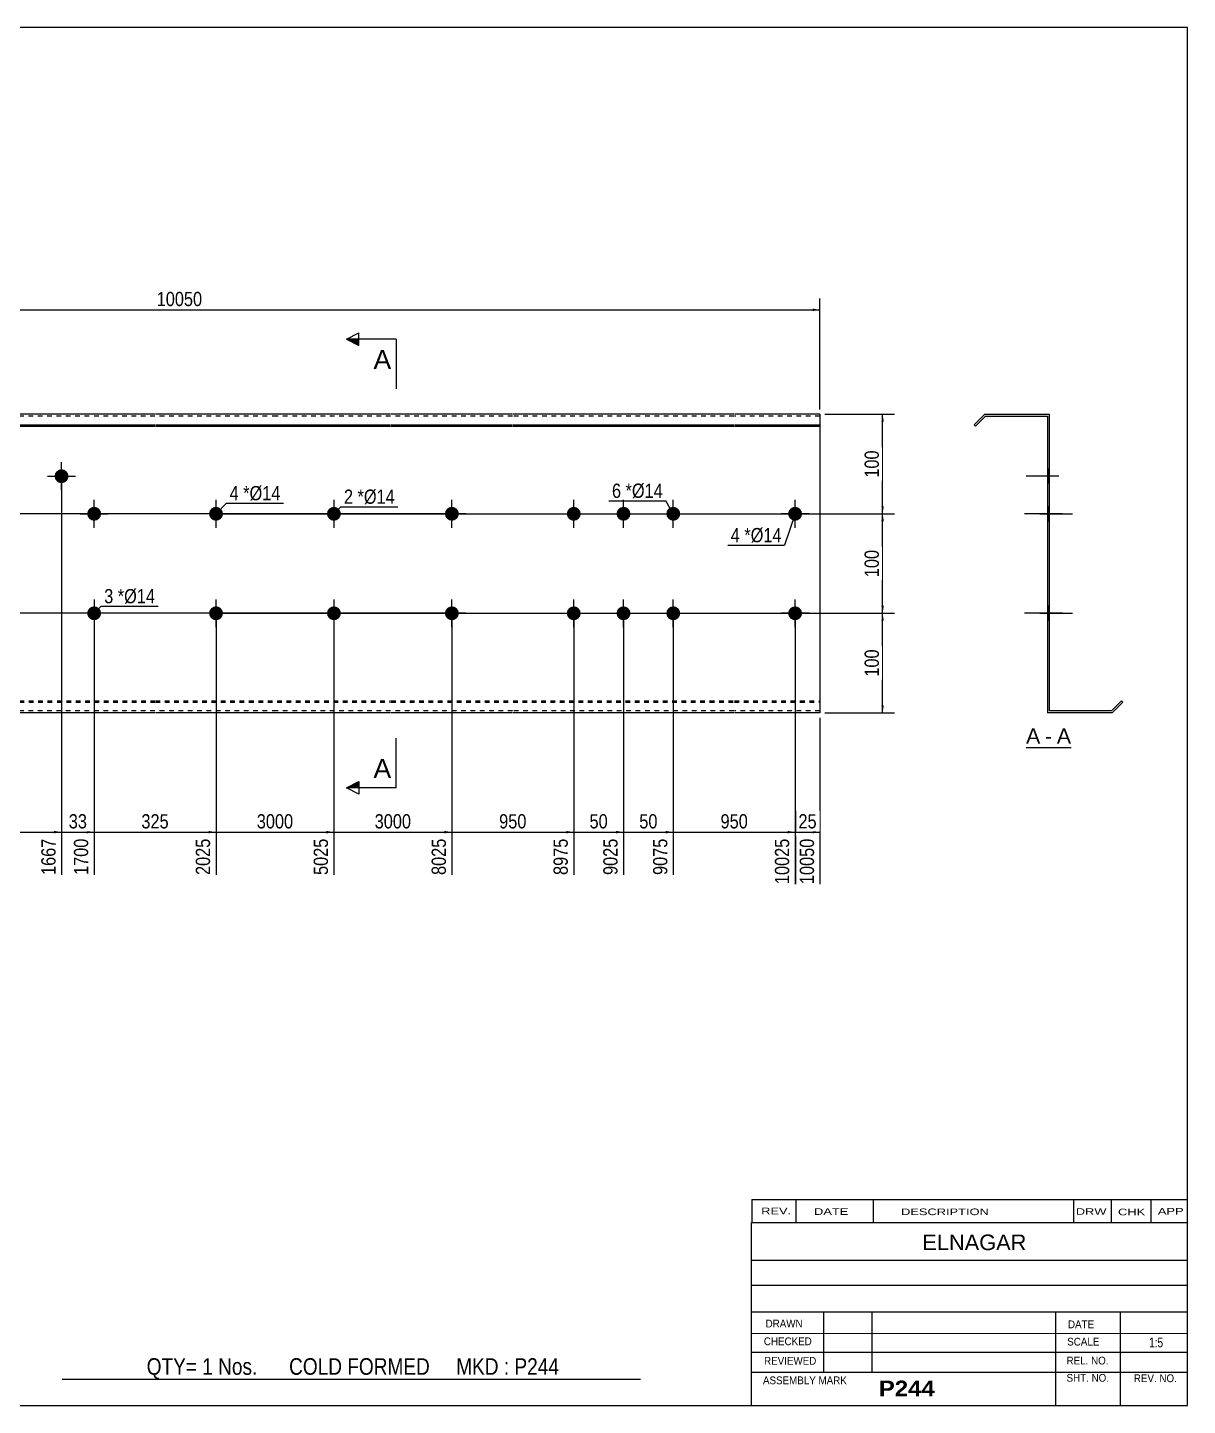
# Model space of a CAD drawing. Header units: millimetres. Extents: x -71 to 331, y -169 to 108.
# Drawn here: x 98.2 to 331.2, y -169.2 to 107.8 of the extents above; entities that cross this region are included whole.
import ezdxf

# ---------------------------------------------------------------- set-up
doc = ezdxf.new("R2010")
doc.units = ezdxf.units.MM
doc.linetypes.add('DXK_LINE_DOT1', pattern=[1.8814, 0.9407, -0.9407])
doc.styles.add('Arial', font='ARIAL.TTF', dxfattribs={"height": 0.2})
doc.styles.add('Arial Bold', font='ARIALBD.TTF', dxfattribs={"height": 0.2})
doc.styles.add('Arial Narrow', font='ARIALN.TTF', dxfattribs={"height": 0.2})

# ---------------------------------------------------------------- blocks, each defined once
blk = doc.blocks.new('Unknown-627191468-1944')
at = {"color": 5, "linetype": 'Continuous'}
for p, q in [((331.25, 107.75), (-68.75, 107.75)), ((-68.75, 107.75), (-68.75, -169.25)), ((331.25, -169.25), (331.25, 107.75)), ((-68.75, -169.25), (331.25, -169.25))]:
    blk.add_line(p, q, dxfattribs=at)
at = {"color": 174, "linetype": 'Continuous', "style": 'Arial'}
blk.add_text('Tekla structures', height=1.9102, rotation=90, dxfattribs=at).set_placement((-69.25, -168.75))
blk = doc.blocks.new('Unknown-627191468-12 - 1237')
at = {"color": 7, "linetype": 'Continuous'}
blk.add_line((298.83, -36.95), (307.86, -36.95), dxfattribs=at)
at = {"color": 0, "linetype": 'Continuous'}
blk.add_wipeout([(301.67, -36.2), (301.67, -33), (298.83, -33), (298.83, -36.2)], dxfattribs=at)
blk.add_wipeout([(304.05, -36.2), (304.05, -33), (302.63, -33), (302.63, -36.2)], dxfattribs=at)
at = {"color": 96, "linetype": 'Continuous', "style": 'Arial'}
blk.add_text('A', height=3.06, dxfattribs=at).set_placement((298.83, -36.2))
at = {"color": 0, "linetype": 'Continuous'}
blk.add_wipeout([(307.86, -36.2), (307.86, -33), (305.01, -33), (305.01, -36.2)], dxfattribs=at)
at = {"color": 96, "linetype": 'Continuous', "style": 'Arial'}
for s, p in [('A', (305.01, -36.2)), ('-', (302.63, -36.2))]:
    blk.add_text(s, height=3.06, dxfattribs=at).set_placement(p)
blk = doc.blocks.new('Part-627191468-1218 - 1203')
at = {"color": 2, "linetype": 'Continuous'}
for p, q in [((0, -30), (0, 30)), ((17.19, 30), (0, 30)), ((0, 27.88), (17.19, 27.88)), ((48.24, 30), (17.29, 30)), ((17.29, 27.88), (48.24, 27.88)), ((92.72, 30), (48.34, 30)), ((48.34, 27.88), (92.72, 27.88)), ((123.77, 30), (92.82, 30)), ((92.82, 27.88), (123.77, 27.88)), ((148.25, 30), (123.87, 30)), ((123.87, 27.88), (148.25, 27.88)), ((171.15, 30), (148.35, 30)), ((148.35, 27.88), (171.15, 27.88)), ((195.64, 30), (171.25, 30)), ((171.25, 27.88), (195.64, 27.88)), ((240.13, 30), (195.74, 30)), ((195.74, 27.88), (240.13, 27.88)), ((257.42, 30), (240.23, 30)), ((240.23, 27.88), (257.42, 27.88)), ((257.42, 30), (257.42, -30)), ((0, 27.62), (17.19, 27.62)), ((17.29, 27.62), (48.24, 27.62)), ((48.34, 27.62), (92.72, 27.62)), ((92.82, 27.62), (123.77, 27.62)), ((123.87, 27.62), (148.25, 27.62)), ((148.35, 27.62), (171.15, 27.62)), ((171.25, 27.62), (195.64, 27.62)), ((195.74, 27.62), (240.13, 27.62)), ((240.23, 27.62), (257.42, 27.62)), ((17.19, -30), (0, -30)), ((48.24, -30), (17.29, -30)), ((92.72, -30), (48.34, -30)), ((123.77, -30), (92.82, -30)), ((148.25, -30), (123.87, -30)), ((171.15, -30), (148.35, -30)), ((195.64, -30), (171.25, -30)), ((240.13, -30), (195.74, -30)), ((257.42, -30), (240.23, -30))]:
    blk.add_line(p, q, dxfattribs=at)
at = {"color": 7, "linetype": 'DXK_LINE_DOT1'}
for p, q in [((17.19, 29.64), (0, 29.64)), ((48.24, 29.64), (17.29, 29.64)), ((92.72, 29.64), (48.34, 29.64)), ((123.77, 29.64), (92.82, 29.64)), ((148.25, 29.64), (123.87, 29.64)), ((171.15, 29.64), (148.35, 29.64)), ((195.64, 29.64), (171.25, 29.64)), ((240.13, 29.64), (195.74, 29.64)), ((257.42, 29.64), (240.23, 29.64)), ((0, -27.62), (17.19, -27.62)), ((17.29, -27.62), (48.24, -27.62)), ((48.34, -27.62), (92.72, -27.62)), ((92.82, -27.62), (123.77, -27.62)), ((123.87, -27.62), (148.25, -27.62)), ((148.35, -27.62), (171.15, -27.62)), ((171.25, -27.62), (195.64, -27.62)), ((195.74, -27.62), (240.13, -27.62)), ((240.23, -27.62), (257.42, -27.62)), ((0, -27.88), (17.19, -27.88)), ((17.19, -29.64), (0, -29.64)), ((17.29, -27.88), (48.24, -27.88)), ((48.24, -29.64), (17.29, -29.64)), ((48.34, -27.88), (92.72, -27.88)), ((92.72, -29.64), (48.34, -29.64)), ((92.82, -27.88), (123.77, -27.88)), ((123.77, -29.64), (92.82, -29.64)), ((123.87, -27.88), (148.25, -27.88)), ((148.25, -29.64), (123.87, -29.64)), ((148.35, -27.88), (171.15, -27.88)), ((171.15, -29.64), (148.35, -29.64)), ((171.25, -27.88), (195.64, -27.88)), ((195.64, -29.64), (171.25, -29.64)), ((195.74, -27.88), (240.13, -27.88)), ((240.13, -29.64), (195.74, -29.64)), ((240.23, -27.88), (257.42, -27.88)), ((257.42, -29.64), (240.23, -29.64))]:
    blk.add_line(p, q, dxfattribs=at)
blk = doc.blocks.new('Bolt-627191468-1219 - 1203')
at = {"linetype": 'Continuous'}
for points in [[(206.54, 10, -1), (209.34, 10, -1)], [(216.54, 10, -1), (219.34, 10, -1)], [(226.54, 10, -1), (229.34, 10, -1)], [(206.54, -10, -1), (209.34, -10, -1)], [(216.54, -10, -1), (219.34, -10, -1)], [(226.54, -10, -1), (229.34, -10, -1)]]:
    blk.add_hatch(color=3, dxfattribs=at).paths.add_polyline_path(points)
at = {"color": 3, "linetype": 'Continuous'}
for p, q in [((207.94, 7.2), (207.94, 12.8)), ((217.94, 7.2), (217.94, 12.8)), ((227.94, 7.2), (227.94, 12.8)), ((205.14, 10), (210.74, 10)), ((215.14, 10), (220.74, 10)), ((225.14, 10), (230.74, 10)), ((207.94, -12.8), (207.94, -7.2)), ((217.94, -12.8), (217.94, -7.2)), ((227.94, -12.8), (227.94, -7.2)), ((205.14, -10), (210.74, -10)), ((215.14, -10), (220.74, -10)), ((225.14, -10), (230.74, -10))]:
    blk.add_line(p, q, dxfattribs=at)
blk = doc.blocks.new('Bolt-627191468-1220 - 1203')
at = {"linetype": 'Continuous'}
for points in [[(182.05, -10, -1), (184.85, -10, -1)], [(251.02, -10, -1), (253.82, -10, -1)]]:
    blk.add_hatch(color=3, dxfattribs=at).paths.add_polyline_path(points)
at = {"color": 3, "linetype": 'Continuous'}
for p, q in [((183.45, -12.8), (183.45, -7.2)), ((252.42, -12.8), (252.42, -7.2)), ((186.25, -10), (180.65, -10)), ((255.22, -10), (249.62, -10))]:
    blk.add_line(p, q, dxfattribs=at)
blk = doc.blocks.new('Bolt-627191468-1221 - 1203')
at = {"linetype": 'Continuous'}
for points in [[(182.05, 10, -1), (184.85, 10, -1)], [(251.02, 10, -1), (253.82, 10, -1)]]:
    blk.add_hatch(color=3, dxfattribs=at).paths.add_polyline_path(points)
at = {"color": 3, "linetype": 'Continuous'}
for p, q in [((183.45, 7.2), (183.45, 12.8)), ((252.42, 7.2), (252.42, 12.8)), ((186.25, 10), (180.65, 10)), ((255.22, 10), (249.62, 10))]:
    blk.add_line(p, q, dxfattribs=at)
blk = doc.blocks.new('Bolt-627191468-1225 - 1203')
at = {"linetype": 'Continuous'}
for points in [[(161.15, 10, -1), (158.35, 10, -1)], [(161.15, -10, -1), (158.35, -10, -1)]]:
    blk.add_hatch(color=3, dxfattribs=at).paths.add_polyline_path(points)
at = {"color": 3, "linetype": 'Continuous'}
for p, q in [((159.75, 12.8), (159.75, 7.2)), ((162.55, 10), (156.95, 10)), ((159.75, -7.2), (159.75, -12.8)), ((162.55, -10), (156.95, -10))]:
    blk.add_line(p, q, dxfattribs=at)
blk = doc.blocks.new('Bolt-627191468-1227 - 1203')
at = {"linetype": 'Continuous'}
blk.add_hatch(color=3, dxfattribs=at).paths.add_polyline_path([(103.62, 17.55, -1), (106.42, 17.55, -1)])
at = {"color": 3, "linetype": 'Continuous'}
for p, q in [((105.02, 14.75), (105.02, 20.35)), ((102.22, 17.55), (107.82, 17.55))]:
    blk.add_line(p, q, dxfattribs=at)
blk = doc.blocks.new('Bolt-627191468-1228 - 1203')
at = {"linetype": 'Continuous'}
blk.add_hatch(color=3, dxfattribs=at).paths.add_polyline_path([(110.17, 10, -1), (112.97, 10, -1)])
at = {"color": 3, "linetype": 'Continuous'}
for p, q in [((111.57, 7.2), (111.57, 12.8)), ((108.77, 10), (114.37, 10))]:
    blk.add_line(p, q, dxfattribs=at)
blk = doc.blocks.new('Bolt-627191468-1229 - 1203')
at = {"linetype": 'Continuous'}
blk.add_hatch(color=3, dxfattribs=at).paths.add_polyline_path([(112.97, -10, -1), (110.17, -10, -1)])
at = {"color": 3, "linetype": 'Continuous'}
for p, q in [((111.57, -7.2), (111.57, -12.8)), ((114.37, -10), (108.77, -10))]:
    blk.add_line(p, q, dxfattribs=at)
blk = doc.blocks.new('Bolt-627191468-1230 - 1203')
at = {"linetype": 'Continuous'}
for points in [[(3.6, 10, -1), (6.4, 10, -1)], [(134.66, 10, -1), (137.46, 10, -1)]]:
    blk.add_hatch(color=3, dxfattribs=at).paths.add_polyline_path(points)
at = {"color": 3, "linetype": 'Continuous'}
for p, q in [((5, 7.2), (5, 12.8)), ((136.06, 7.2), (136.06, 12.8)), ((7.8, 10), (2.2, 10)), ((138.86, 10), (133.26, 10))]:
    blk.add_line(p, q, dxfattribs=at)
blk = doc.blocks.new('Bolt-627191468-1231 - 1203')
at = {"linetype": 'Continuous'}
for points in [[(3.6, -10, -1), (6.4, -10, -1)], [(134.66, -10, -1), (137.46, -10, -1)]]:
    blk.add_hatch(color=3, dxfattribs=at).paths.add_polyline_path(points)
at = {"color": 3, "linetype": 'Continuous'}
for p, q in [((5, -12.8), (5, -7.2)), ((136.06, -12.8), (136.06, -7.2)), ((7.8, -10), (2.2, -10)), ((138.86, -10), (133.26, -10))]:
    blk.add_line(p, q, dxfattribs=at)
blk = doc.blocks.new('Bolt-627191468-1240 - 1237')
at = {"linetype": 'Continuous'}
for points in [[(303.16, 11.4), (303.16, 8.6), (303.52, 8.6), (303.52, 11.4)], [(303.16, 11.4), (303.16, 8.6), (303.52, 8.6), (303.52, 11.4)], [(303.16, 11.4), (303.16, 8.6), (303.52, 8.6), (303.52, 11.4)], [(303.16, -8.6), (303.16, -11.4), (303.52, -11.4), (303.52, -8.6)], [(303.16, -8.6), (303.16, -11.4), (303.52, -11.4), (303.52, -8.6)], [(303.16, -8.6), (303.16, -11.4), (303.52, -11.4), (303.52, -8.6)]]:
    blk.add_hatch(color=3, dxfattribs=at).paths.add_polyline_path(points)
at = {"color": 3, "linetype": 'Continuous'}
for p, q in [((303.52, 11.4), (303.16, 11.4)), ((303.52, 11.4), (303.16, 11.4)), ((303.52, 11.4), (303.16, 11.4)), ((306.12, 10), (298.52, 10)), ((306.12, 10), (298.52, 10)), ((306.12, 10), (298.52, 10)), ((303.52, 8.6), (303.16, 8.6)), ((303.52, 8.6), (303.16, 8.6)), ((303.52, 8.6), (303.16, 8.6)), ((306.12, -10), (298.52, -10)), ((306.12, -10), (298.52, -10)), ((306.12, -10), (298.52, -10)), ((303.52, -8.6), (303.16, -8.6)), ((303.52, -8.6), (303.16, -8.6)), ((303.52, -8.6), (303.16, -8.6)), ((303.52, -11.4), (303.16, -11.4)), ((303.52, -11.4), (303.16, -11.4)), ((303.52, -11.4), (303.16, -11.4))]:
    blk.add_line(p, q, dxfattribs=at)
blk = doc.blocks.new('Part-627191468-1239 - 1237')
at = {"color": 2, "linetype": 'Continuous'}
for p, q in [((290.52, 30), (288.4, 27.88)), ((288.4, 27.88), (288.65, 27.62)), ((288.65, 27.62), (290.67, 29.64)), ((290.52, 30), (303.52, 30)), ((290.67, 29.64), (303.16, 29.64)), ((303.16, 29.64), (303.16, -30)), ((303.52, -29.64), (303.52, 30)), ((318.03, -27.62), (316.01, -29.64)), ((318.28, -27.88), (318.03, -27.62)), ((316.16, -30), (303.16, -30)), ((316.01, -29.64), (303.52, -29.64)), ((316.16, -30), (318.28, -27.88))]:
    blk.add_line(p, q, dxfattribs=at)
blk = doc.blocks.new('Bolt-627191468-1241 - 1237')
at = {"linetype": 'Continuous'}
blk.add_hatch(color=3, dxfattribs=at).paths.add_polyline_path([(303.16, -8.6), (303.16, -11.4), (303.52, -11.4), (303.52, -8.6)])
blk.add_hatch(color=3, dxfattribs=at).paths.add_polyline_path([(303.16, -8.6), (303.16, -11.4), (303.52, -11.4), (303.52, -8.6)])
at = {"color": 3, "linetype": 'Continuous'}
for p, q in [((301.56, -10), (308.16, -10)), ((301.56, -10), (308.16, -10)), ((303.16, -8.6), (303.52, -8.6)), ((303.16, -8.6), (303.52, -8.6)), ((303.16, -11.4), (303.52, -11.4)), ((303.16, -11.4), (303.52, -11.4))]:
    blk.add_line(p, q, dxfattribs=at)
blk = doc.blocks.new('Bolt-627191468-1242 - 1237')
at = {"linetype": 'Continuous'}
blk.add_hatch(color=3, dxfattribs=at).paths.add_polyline_path([(303.16, 11.4), (303.16, 8.6), (303.52, 8.6), (303.52, 11.4)])
blk.add_hatch(color=3, dxfattribs=at).paths.add_polyline_path([(303.16, 11.4), (303.16, 8.6), (303.52, 8.6), (303.52, 11.4)])
at = {"color": 3, "linetype": 'Continuous'}
for p, q in [((303.16, 11.4), (303.52, 11.4)), ((303.16, 11.4), (303.52, 11.4)), ((301.56, 10), (308.16, 10)), ((301.56, 10), (308.16, 10)), ((303.16, 8.6), (303.52, 8.6)), ((303.16, 8.6), (303.52, 8.6))]:
    blk.add_line(p, q, dxfattribs=at)
blk = doc.blocks.new('Bolt-627191468-1243 - 1237')
at = {"linetype": 'Continuous'}
blk.add_hatch(color=3, dxfattribs=at).paths.add_polyline_path([(303.16, 18.95), (303.16, 16.15), (303.52, 16.15), (303.52, 18.95)])
at = {"color": 3, "linetype": 'Continuous'}
for p, q in [((305.42, 17.55), (298.82, 17.55)), ((303.52, 18.95), (303.16, 18.95)), ((303.52, 16.15), (303.16, 16.15))]:
    blk.add_line(p, q, dxfattribs=at)
blk = doc.blocks.new('Bolt-627191468-1244 - 1237')
at = {"linetype": 'Continuous'}
for points in [[(303.16, 11.4), (303.16, 8.6), (303.52, 8.6), (303.52, 11.4)], [(303.16, 11.4), (303.16, 8.6), (303.52, 8.6), (303.52, 11.4)], [(303.16, 11.4), (303.16, 8.6), (303.52, 8.6), (303.52, 11.4)], [(303.16, -8.6), (303.16, -11.4), (303.52, -11.4), (303.52, -8.6)], [(303.16, -8.6), (303.16, -11.4), (303.52, -11.4), (303.52, -8.6)], [(303.16, -8.6), (303.16, -11.4), (303.52, -11.4), (303.52, -8.6)]]:
    blk.add_hatch(color=3, dxfattribs=at).paths.add_polyline_path(points)
at = {"color": 3, "linetype": 'Continuous'}
for p, q in [((303.52, 11.4), (303.16, 11.4)), ((303.52, 11.4), (303.16, 11.4)), ((303.52, 11.4), (303.16, 11.4)), ((306.12, 10), (298.52, 10)), ((306.12, 10), (298.52, 10)), ((306.12, 10), (298.52, 10)), ((303.52, 8.6), (303.16, 8.6)), ((303.52, 8.6), (303.16, 8.6)), ((303.52, 8.6), (303.16, 8.6)), ((306.12, -10), (298.52, -10)), ((306.12, -10), (298.52, -10)), ((306.12, -10), (298.52, -10)), ((303.52, -8.6), (303.16, -8.6)), ((303.52, -8.6), (303.16, -8.6)), ((303.52, -8.6), (303.16, -8.6)), ((303.52, -11.4), (303.16, -11.4)), ((303.52, -11.4), (303.16, -11.4)), ((303.52, -11.4), (303.16, -11.4))]:
    blk.add_line(p, q, dxfattribs=at)
blk = doc.blocks.new('Bolt-627191468-1245 - 1237')
at = {"linetype": 'Continuous'}
blk.add_hatch(color=3, dxfattribs=at).paths.add_polyline_path([(303.16, 11.4), (303.16, 8.6), (303.52, 8.6), (303.52, 11.4)])
at = {"color": 3, "linetype": 'Continuous'}
for p, q in [((303.52, 11.4), (303.16, 11.4)), ((305.42, 10), (298.82, 10)), ((303.52, 8.6), (303.16, 8.6))]:
    blk.add_line(p, q, dxfattribs=at)
blk = doc.blocks.new('Bolt-627191468-1246 - 1237')
at = {"linetype": 'Continuous'}
for points in [[(303.52, 8.6), (303.52, 11.4), (303.16, 11.4), (303.16, 8.6)], [(303.52, -11.4), (303.52, -8.6), (303.16, -8.6), (303.16, -11.4)]]:
    blk.add_hatch(color=3, dxfattribs=at).paths.add_polyline_path(points)
at = {"color": 3, "linetype": 'Continuous'}
for p, q in [((303.52, 11.4), (303.16, 11.4)), ((303.52, 10), (299.16, 10)), ((303.52, 8.6), (303.16, 8.6)), ((303.52, -10), (299.16, -10)), ((303.52, -8.6), (303.16, -8.6)), ((303.52, -11.4), (303.16, -11.4))]:
    blk.add_line(p, q, dxfattribs=at)
blk = doc.blocks.new('Bolt-627191468-1247 - 1237')
at = {"linetype": 'Continuous'}
blk.add_hatch(color=3, dxfattribs=at).paths.add_polyline_path([(303.52, -11.4), (303.52, -8.6), (303.16, -8.6), (303.16, -11.4)])
at = {"color": 3, "linetype": 'Continuous'}
for p, q in [((303.52, -8.6), (303.16, -8.6)), ((305.12, -10), (303.16, -10)), ((303.52, -11.4), (303.16, -11.4))]:
    blk.add_line(p, q, dxfattribs=at)
blk = doc.blocks.new('Bolt-627191468-1248 - 1237')
at = {"linetype": 'Continuous'}
blk.add_hatch(color=3, dxfattribs=at).paths.add_polyline_path([(303.16, 18.95), (303.16, 16.15), (303.52, 16.15), (303.52, 18.95)])
at = {"color": 3, "linetype": 'Continuous'}
for p, q in [((305.42, 17.55), (298.82, 17.55)), ((303.52, 18.95), (303.16, 18.95)), ((303.52, 16.15), (303.16, 16.15))]:
    blk.add_line(p, q, dxfattribs=at)
blk = doc.blocks.new('Bolt-627191468-1249 - 1237')
at = {"linetype": 'Continuous'}
blk.add_hatch(color=3, dxfattribs=at).paths.add_polyline_path([(303.16, 11.4), (303.16, 8.6), (303.52, 8.6), (303.52, 11.4)])
at = {"color": 3, "linetype": 'Continuous'}
for p, q in [((303.52, 11.4), (303.16, 11.4)), ((305.42, 10), (298.82, 10)), ((303.52, 8.6), (303.16, 8.6))]:
    blk.add_line(p, q, dxfattribs=at)
blk = doc.blocks.new('Bolt-627191468-1250 - 1237')
at = {"linetype": 'Continuous'}
blk.add_hatch(color=3, dxfattribs=at).paths.add_polyline_path([(303.52, -11.4), (303.52, -8.6), (303.16, -8.6), (303.16, -11.4)])
at = {"color": 3, "linetype": 'Continuous'}
for p, q in [((303.52, -8.6), (303.16, -8.6)), ((305.12, -10), (303.16, -10)), ((303.52, -11.4), (303.16, -11.4))]:
    blk.add_line(p, q, dxfattribs=at)
blk = doc.blocks.new('Bolt-627191468-1251 - 1237')
at = {"linetype": 'Continuous'}
blk.add_hatch(color=3, dxfattribs=at).paths.add_polyline_path([(303.16, 11.4), (303.16, 8.6), (303.52, 8.6), (303.52, 11.4)])
blk.add_hatch(color=3, dxfattribs=at).paths.add_polyline_path([(303.16, 11.4), (303.16, 8.6), (303.52, 8.6), (303.52, 11.4)])
at = {"color": 3, "linetype": 'Continuous'}
for p, q in [((303.16, 11.4), (303.52, 11.4)), ((303.16, 11.4), (303.52, 11.4)), ((301.56, 10), (308.16, 10)), ((301.56, 10), (308.16, 10)), ((303.16, 8.6), (303.52, 8.6)), ((303.16, 8.6), (303.52, 8.6))]:
    blk.add_line(p, q, dxfattribs=at)
blk = doc.blocks.new('Bolt-627191468-1252 - 1237')
at = {"linetype": 'Continuous'}
blk.add_hatch(color=3, dxfattribs=at).paths.add_polyline_path([(303.16, -8.6), (303.16, -11.4), (303.52, -11.4), (303.52, -8.6)])
blk.add_hatch(color=3, dxfattribs=at).paths.add_polyline_path([(303.16, -8.6), (303.16, -11.4), (303.52, -11.4), (303.52, -8.6)])
at = {"color": 3, "linetype": 'Continuous'}
for p, q in [((301.56, -10), (308.16, -10)), ((301.56, -10), (308.16, -10)), ((303.16, -8.6), (303.52, -8.6)), ((303.16, -8.6), (303.52, -8.6)), ((303.16, -11.4), (303.52, -11.4)), ((303.16, -11.4), (303.52, -11.4))]:
    blk.add_line(p, q, dxfattribs=at)
blk = doc.blocks.new('StraightDimension-627191468-1344 - 1203')
at = {"linetype": 'Continuous'}
for points in [[(269.75, 8.5), (270, 10), (270.25, 8.5)], [(270.25, -8.5), (270, -10), (269.75, -8.5)]]:
    blk.add_hatch(color=7, dxfattribs=at).paths.add_polyline_path(points)
at = {"color": 7, "linetype": 'Continuous'}
for p, q in [((137.06, 10), (272.4, 10)), ((270, -10), (270, 10)), ((137.06, -10), (272.4, -10))]:
    blk.add_line(p, q, dxfattribs=at)
at = {"color": 0}
blk.add_wipeout([(269.85, 3.34), (265.65, 3.34), (265.65, -3.34), (269.85, -3.34)], dxfattribs=at)
at = {"color": 3, "style": 'Arial Narrow'}
blk.add_text('100', height=2.863, rotation=90.0002, dxfattribs=at).set_placement((269.25, -2.74))
blk = doc.blocks.new('StraightDimension-627191468-1343 - 1203')
at = {"linetype": 'Continuous'}
for points in [[(269.75, 28.5), (270, 30), (270.25, 28.5)], [(270.25, 11.5), (270, 10), (269.75, 11.5)]]:
    blk.add_hatch(color=7, dxfattribs=at).paths.add_polyline_path(points)
at = {"color": 7, "linetype": 'Continuous'}
for p, q in [((258.42, 30), (272.4, 30)), ((270, 10), (270, 30)), ((137.06, 10), (272.4, 10))]:
    blk.add_line(p, q, dxfattribs=at)
at = {"color": 0}
blk.add_wipeout([(269.85, 23.34), (265.65, 23.34), (265.65, 16.66), (269.85, 16.66)], dxfattribs=at)
at = {"color": 3, "style": 'Arial Narrow'}
blk.add_text('100', height=2.863, rotation=90.0002, dxfattribs=at).set_placement((269.25, 17.26))
blk = doc.blocks.new('StraightDimension-627191468-1272 - 1203')
at = {"linetype": 'Continuous'}
blk.add_hatch(color=7, dxfattribs=at).paths.add_polyline_path([(158.25, -53.75), (159.75, -54), (158.25, -54.25)])
at = {"color": 7, "linetype": 'Continuous'}
for p, q in [((136.06, -11), (136.06, -62.61)), ((159.75, -11), (159.75, -62.61)), ((136.06, -54), (159.75, -54))]:
    blk.add_line(p, q, dxfattribs=at)
at = {"color": 0}
blk.add_wipeout([(152.16, -53.85), (152.16, -49.65), (143.65, -49.65), (143.65, -53.85)], dxfattribs=at)
at = {"color": 0, "linetype": 'Continuous'}
blk.add_wipeout([(159.15, -54.7), (154.95, -54.7), (154.95, -63.21), (159.15, -63.21)], dxfattribs=at)
at = {"color": 3, "style": 'Arial Narrow'}
blk.add_text('3000', height=2.863, dxfattribs=at).set_placement((144.25, -53.25))
at = {"color": 3, "linetype": 'Continuous', "style": 'Arial Narrow'}
blk.add_text('5025', height=2.863, rotation=90.0002, dxfattribs=at).set_placement((158.55, -62.61))
blk = doc.blocks.new('StraightDimension-627191468-1266 - 1203')
at = {"linetype": 'Continuous'}
blk.add_hatch(color=7, dxfattribs=at).paths.add_polyline_path([(255.92, -53.75), (257.42, -54), (255.92, -54.25)])
at = {"color": 7, "linetype": 'Continuous'}
for p, q in [((252.42, -11), (252.42, -64.44)), ((257.42, -31), (257.42, -64.44)), ((252.42, -54), (257.42, -54))]:
    blk.add_line(p, q, dxfattribs=at)
at = {"color": 0}
blk.add_wipeout([(257.35, -53.85), (257.35, -49.65), (252.49, -49.65), (252.49, -53.85)], dxfattribs=at)
at = {"color": 3, "style": 'Arial Narrow'}
blk.add_text('25', height=2.863, dxfattribs=at).set_placement((253.09, -53.25))
at = {"color": 0, "linetype": 'Continuous'}
blk.add_wipeout([(256.82, -54.7), (252.62, -54.7), (252.62, -65.04), (256.82, -65.04)], dxfattribs=at)
at = {"color": 3, "linetype": 'Continuous', "style": 'Arial Narrow'}
blk.add_text('10050', height=2.863, rotation=90.0002, dxfattribs=at).set_placement((256.22, -64.44))
blk = doc.blocks.new('StraightDimension-627191468-1267 - 1203')
at = {"linetype": 'Continuous'}
blk.add_hatch(color=7, dxfattribs=at).paths.add_polyline_path([(250.92, -53.75), (252.42, -54), (250.92, -54.25)])
at = {"color": 7, "linetype": 'Continuous'}
for p, q in [((227.94, -11), (227.94, -62.61)), ((252.42, -11), (252.42, -64.44)), ((227.94, -54), (252.42, -54))]:
    blk.add_line(p, q, dxfattribs=at)
at = {"color": 0}
blk.add_wipeout([(243.52, -53.85), (243.52, -49.65), (236.84, -49.65), (236.84, -53.85)], dxfattribs=at)
at = {"color": 0, "linetype": 'Continuous'}
blk.add_wipeout([(251.82, -54.7), (247.62, -54.7), (247.62, -65.04), (251.82, -65.04)], dxfattribs=at)
at = {"color": 3, "style": 'Arial Narrow'}
blk.add_text('950', height=2.863, dxfattribs=at).set_placement((237.44, -53.25))
at = {"color": 3, "linetype": 'Continuous', "style": 'Arial Narrow'}
blk.add_text('10025', height=2.863, rotation=90.0002, dxfattribs=at).set_placement((251.22, -64.44))
blk = doc.blocks.new('StraightDimension-627191468-1268 - 1203')
at = {"linetype": 'Continuous'}
blk.add_hatch(color=7, dxfattribs=at).paths.add_polyline_path([(226.44, -53.75), (227.94, -54), (226.44, -54.25)])
at = {"color": 7, "linetype": 'Continuous'}
for p, q in [((217.94, -11), (217.94, -62.61)), ((227.94, -11), (227.94, -62.61)), ((217.94, -54), (227.94, -54))]:
    blk.add_line(p, q, dxfattribs=at)
at = {"color": 0}
blk.add_wipeout([(225.36, -53.85), (225.36, -49.65), (220.51, -49.65), (220.51, -53.85)], dxfattribs=at)
at = {"color": 3, "style": 'Arial Narrow'}
blk.add_text('50', height=2.863, dxfattribs=at).set_placement((221.11, -53.25))
at = {"color": 0, "linetype": 'Continuous'}
blk.add_wipeout([(227.34, -54.7), (223.14, -54.7), (223.14, -63.21), (227.34, -63.21)], dxfattribs=at)
at = {"color": 3, "linetype": 'Continuous', "style": 'Arial Narrow'}
blk.add_text('9075', height=2.863, rotation=90.0002, dxfattribs=at).set_placement((226.74, -62.61))
blk = doc.blocks.new('StraightDimension-627191468-1269 - 1203')
at = {"linetype": 'Continuous'}
blk.add_hatch(color=7, dxfattribs=at).paths.add_polyline_path([(216.44, -53.75), (217.94, -54), (216.44, -54.25)])
at = {"color": 7, "linetype": 'Continuous'}
for p, q in [((207.94, -11), (207.94, -62.61)), ((217.94, -11), (217.94, -62.61)), ((207.94, -54), (217.94, -54))]:
    blk.add_line(p, q, dxfattribs=at)
at = {"color": 0}
blk.add_wipeout([(215.36, -53.85), (215.36, -49.65), (210.51, -49.65), (210.51, -53.85)], dxfattribs=at)
at = {"color": 3, "style": 'Arial Narrow'}
blk.add_text('50', height=2.863, dxfattribs=at).set_placement((211.11, -53.25))
at = {"color": 0, "linetype": 'Continuous'}
blk.add_wipeout([(217.34, -54.7), (213.14, -54.7), (213.14, -63.21), (217.34, -63.21)], dxfattribs=at)
at = {"color": 3, "linetype": 'Continuous', "style": 'Arial Narrow'}
blk.add_text('9025', height=2.863, rotation=90.0002, dxfattribs=at).set_placement((216.74, -62.61))
blk = doc.blocks.new('StraightDimension-627191468-1270 - 1203')
at = {"linetype": 'Continuous'}
blk.add_hatch(color=7, dxfattribs=at).paths.add_polyline_path([(206.44, -53.75), (207.94, -54), (206.44, -54.25)])
at = {"color": 7, "linetype": 'Continuous'}
for p, q in [((183.45, -11), (183.45, -62.61)), ((207.94, -11), (207.94, -62.61)), ((183.45, -54), (207.94, -54))]:
    blk.add_line(p, q, dxfattribs=at)
at = {"color": 0}
blk.add_wipeout([(199.03, -53.85), (199.03, -49.65), (192.35, -49.65), (192.35, -53.85)], dxfattribs=at)
at = {"color": 0, "linetype": 'Continuous'}
blk.add_wipeout([(207.34, -54.7), (203.14, -54.7), (203.14, -63.21), (207.34, -63.21)], dxfattribs=at)
at = {"color": 3, "style": 'Arial Narrow'}
blk.add_text('950', height=2.863, dxfattribs=at).set_placement((192.95, -53.25))
at = {"color": 3, "linetype": 'Continuous', "style": 'Arial Narrow'}
blk.add_text('8975', height=2.863, rotation=90.0002, dxfattribs=at).set_placement((206.74, -62.61))
blk = doc.blocks.new('StraightDimension-627191468-1271 - 1203')
at = {"linetype": 'Continuous'}
blk.add_hatch(color=7, dxfattribs=at).paths.add_polyline_path([(181.95, -53.75), (183.45, -54), (181.95, -54.25)])
at = {"color": 7, "linetype": 'Continuous'}
for p, q in [((159.75, -11), (159.75, -62.61)), ((183.45, -11), (183.45, -62.61)), ((159.75, -54), (183.45, -54))]:
    blk.add_line(p, q, dxfattribs=at)
at = {"color": 0}
blk.add_wipeout([(175.86, -53.85), (175.86, -49.65), (167.34, -49.65), (167.34, -53.85)], dxfattribs=at)
at = {"color": 0, "linetype": 'Continuous'}
blk.add_wipeout([(182.85, -54.7), (178.65, -54.7), (178.65, -63.21), (182.85, -63.21)], dxfattribs=at)
at = {"color": 3, "style": 'Arial Narrow'}
blk.add_text('3000', height=2.863, dxfattribs=at).set_placement((167.94, -53.25))
at = {"color": 3, "linetype": 'Continuous', "style": 'Arial Narrow'}
blk.add_text('8025', height=2.863, rotation=90.0002, dxfattribs=at).set_placement((182.25, -62.61))
blk = doc.blocks.new('StraightDimension-627191468-1273 - 1203')
at = {"linetype": 'Continuous'}
blk.add_hatch(color=7, dxfattribs=at).paths.add_polyline_path([(134.56, -53.75), (136.06, -54), (134.56, -54.25)])
at = {"color": 7, "linetype": 'Continuous'}
for p, q in [((111.57, -11), (111.57, -62.61)), ((136.06, -11), (136.06, -62.61)), ((111.57, -54), (136.06, -54))]:
    blk.add_line(p, q, dxfattribs=at)
at = {"color": 0}
blk.add_wipeout([(127.16, -53.85), (127.16, -49.65), (120.47, -49.65), (120.47, -53.85)], dxfattribs=at)
at = {"color": 0, "linetype": 'Continuous'}
blk.add_wipeout([(135.46, -54.7), (131.26, -54.7), (131.26, -63.21), (135.46, -63.21)], dxfattribs=at)
at = {"color": 3, "style": 'Arial Narrow'}
blk.add_text('325', height=2.863, dxfattribs=at).set_placement((121.07, -53.25))
at = {"color": 3, "linetype": 'Continuous', "style": 'Arial Narrow'}
blk.add_text('2025', height=2.863, rotation=90.0002, dxfattribs=at).set_placement((134.86, -62.61))
blk = doc.blocks.new('StraightDimension-627191468-1345 - 1203')
at = {"linetype": 'Continuous'}
for points in [[(269.75, -11.5), (270, -10), (270.25, -11.5)], [(270.25, -28.5), (270, -30), (269.75, -28.5)]]:
    blk.add_hatch(color=7, dxfattribs=at).paths.add_polyline_path(points)
at = {"color": 7, "linetype": 'Continuous'}
for p, q in [((137.06, -10), (272.4, -10)), ((270, -30), (270, -10)), ((258.42, -30), (272.4, -30))]:
    blk.add_line(p, q, dxfattribs=at)
at = {"color": 0}
blk.add_wipeout([(269.85, -16.66), (265.65, -16.66), (265.65, -23.34), (269.85, -23.34)], dxfattribs=at)
at = {"color": 3, "style": 'Arial Narrow'}
blk.add_text('100', height=2.863, rotation=90.0002, dxfattribs=at).set_placement((269.25, -22.74))
blk = doc.blocks.new('StraightDimension-627191468-1274 - 1203')
at = {"linetype": 'Continuous'}
blk.add_hatch(color=7, dxfattribs=at).paths.add_polyline_path([(110.07, -53.75), (111.57, -54), (110.07, -54.25)])
at = {"color": 7, "linetype": 'Continuous'}
for p, q in [((105.02, 16.55), (105.02, -62.61)), ((111.57, -11), (111.57, -62.61)), ((105.02, -54), (111.57, -54))]:
    blk.add_line(p, q, dxfattribs=at)
at = {"color": 0}
blk.add_wipeout([(110.72, -53.85), (110.72, -49.65), (105.87, -49.65), (105.87, -53.85)], dxfattribs=at)
at = {"color": 3, "style": 'Arial Narrow'}
blk.add_text('33', height=2.863, dxfattribs=at).set_placement((106.47, -53.25))
at = {"color": 0, "linetype": 'Continuous'}
blk.add_wipeout([(110.97, -54.7), (106.77, -54.7), (106.77, -63.21), (110.97, -63.21)], dxfattribs=at)
at = {"color": 3, "linetype": 'Continuous', "style": 'Arial Narrow'}
blk.add_text('1700', height=2.863, rotation=90.0002, dxfattribs=at).set_placement((110.37, -62.61))
blk = doc.blocks.new('StraightDimension-627191468-1275 - 1203')
at = {"linetype": 'Continuous'}
blk.add_hatch(color=7, dxfattribs=at).paths.add_polyline_path([(103.52, -53.75), (105.02, -54), (103.52, -54.25)])
at = {"color": 7, "linetype": 'Continuous'}
for p, q in [((105.02, 16.55), (105.02, -62.61)), ((80.53, -11), (80.53, -62.61)), ((80.53, -54), (105.02, -54))]:
    blk.add_line(p, q, dxfattribs=at)
at = {"color": 0}
blk.add_wipeout([(96.12, -53.85), (96.12, -49.65), (89.43, -49.65), (89.43, -53.85)], dxfattribs=at)
at = {"color": 0, "linetype": 'Continuous'}
blk.add_wipeout([(104.42, -54.7), (100.22, -54.7), (100.22, -63.21), (104.42, -63.21)], dxfattribs=at)
at = {"color": 3, "style": 'Arial Narrow'}
blk.add_text('592', height=2.863, dxfattribs=at).set_placement((90.03, -53.25))
at = {"color": 3, "linetype": 'Continuous', "style": 'Arial Narrow'}
blk.add_text('1667', height=2.863, rotation=90.0002, dxfattribs=at).set_placement((103.82, -62.61))
blk = doc.blocks.new('StraightDimension-627191468-1362 - 1203')
at = {"linetype": 'Continuous'}
for points in [[(-12.25, 16.05), (-12, 17.55), (-11.75, 16.05)], [(-11.75, 11.5), (-12, 10), (-12.25, 11.5)]]:
    blk.add_hatch(color=7, dxfattribs=at).paths.add_polyline_path(points)
at = {"color": 7, "linetype": 'Continuous'}
for p, q in [((35.04, 17.55), (-14.25, 17.55)), ((-12, 10), (-12, 17.55)), ((182.45, 10), (-14.25, 10))]:
    blk.add_line(p, q, dxfattribs=at)
at = {"color": 0}
blk.add_wipeout([(-12.15, 16.2), (-16.35, 16.2), (-16.35, 11.35), (-12.15, 11.35)], dxfattribs=at)
at = {"color": 3, "style": 'Arial Narrow'}
blk.add_text('38', height=2.863, rotation=90.0002, dxfattribs=at).set_placement((-12.75, 11.95))
blk = doc.blocks.new('StraightDimension-627191468-1363 - 1203')
at = {"linetype": 'Continuous'}
for points in [[(-12.25, 8.5), (-12, 10), (-11.75, 8.5)], [(-11.75, -8.5), (-12, -10), (-12.25, -8.5)]]:
    blk.add_hatch(color=7, dxfattribs=at).paths.add_polyline_path(points)
at = {"color": 7, "linetype": 'Continuous'}
for p, q in [((182.45, 10), (-14.25, 10)), ((-12, -10), (-12, 10)), ((182.45, -10), (-14.25, -10))]:
    blk.add_line(p, q, dxfattribs=at)
at = {"color": 0}
blk.add_wipeout([(-12.15, 3.34), (-16.35, 3.34), (-16.35, -3.34), (-12.15, -3.34)], dxfattribs=at)
at = {"color": 3, "style": 'Arial Narrow'}
blk.add_text('100', height=2.863, rotation=90.0002, dxfattribs=at).set_placement((-12.75, -2.74))
blk = doc.blocks.new('StraightDimension-627191468-1364 - 1203')
at = {"linetype": 'Continuous'}
for points in [[(-12.25, -11.5), (-12, -10), (-11.75, -11.5)], [(-11.75, -28.5), (-12, -30), (-12.25, -28.5)]]:
    blk.add_hatch(color=7, dxfattribs=at).paths.add_polyline_path(points)
at = {"color": 7, "linetype": 'Continuous'}
for p, q in [((182.45, -10), (-14.25, -10)), ((-12, -30), (-12, -10)), ((-1, -30), (-14.25, -30))]:
    blk.add_line(p, q, dxfattribs=at)
at = {"color": 0}
blk.add_wipeout([(-12.15, -16.66), (-16.35, -16.66), (-16.35, -23.34), (-12.15, -23.34)], dxfattribs=at)
at = {"color": 3, "style": 'Arial Narrow'}
blk.add_text('100', height=2.863, rotation=90.0002, dxfattribs=at).set_placement((-12.75, -22.74))
blk = doc.blocks.new('StraightDimension-627191468-1379 - 1203')
at = {"linetype": 'Continuous'}
for points in [[(1.5, 50.75), (0, 51), (1.5, 51.25)], [(255.92, 51.25), (257.42, 51), (255.92, 50.75)]]:
    blk.add_hatch(color=7, dxfattribs=at).paths.add_polyline_path(points)
at = {"color": 7, "linetype": 'Continuous'}
for p, q in [((0, 31), (0, 53.25)), ((257.42, 31), (257.42, 53.25)), ((0, 51), (257.42, 51))]:
    blk.add_line(p, q, dxfattribs=at)
at = {"color": 0}
blk.add_wipeout([(133.88, 51.15), (133.88, 55.35), (123.54, 55.35), (123.54, 51.15)], dxfattribs=at)
at = {"color": 3, "style": 'Arial Narrow'}
blk.add_text('10050', height=2.863, dxfattribs=at).set_placement((124.14, 51.75))
blk = doc.blocks.new('CBS_CALLOFF-627191468-1969')
at = {"color": 7, "linetype": 'Continuous'}
blk.add_line((105.13, -163.98), (221.36, -164), dxfattribs=at)
at = {"color": 3, "linetype": 'Continuous', "style": 'Arial Narrow'}
blk.add_text('QTY= 1 Nos.      COLD FORMED     MKD : P244', height=3.3405, dxfattribs=at).set_placement((122.13, -163.09))
blk = doc.blocks.new('CBS_NAME_BLOG-627191468-1970')
at = {"color": 7, "linetype": 'Continuous'}
for p, q in [((243.66, -132.5), (331.18, -132.5)), ((243.66, -169.21), (243.66, -132.5)), ((243.66, -140.04), (331.18, -140.04)), ((243.73, -145.09), (331.25, -145.09)), ((243.66, -150.46), (331.18, -150.46)), ((258.18, -162.57), (258.18, -150.47)), ((267.87, -162.54), (267.87, -150.47)), ((304.78, -169.21), (304.78, -150.48)), ((317.83, -169.21), (317.83, -150.47)), ((243.67, -154.76), (331.25, -154.74)), ((243.66, -158.51), (331.18, -158.51)), ((243.66, -162.55), (331.18, -162.55)), ((243.66, -169.25), (331.25, -169.25))]:
    blk.add_line(p, q, dxfattribs=at)
at = {"color": 3, "linetype": 'Continuous', "style": 'Arial'}
blk.add_text('ELNAGAR', height=3.133, dxfattribs=at).set_placement((277.98, -138.03))
at = {"color": 3, "linetype": 'Continuous'}
for s, height, style, width, p in [('DRAWN', 1.566, 'Arial', 0.9, (246.49, -153.57)), ('DATE', 1.566, 'Arial', 0.9, (307.25, -153.73)), ('CHECKED', 1.566, 'Arial', 0.9, (246.14, -157.14)), ('SCALE', 1.566, 'Arial', 0.9, (307.1, -157.21)), ('1:5', 1.957, 'Arial Narrow', 0.9, (323.55, -157.57)), ('REVIEWED', 1.566, 'Arial', 0.9, (246.18, -161.06)), ('REL. NO.', 1.566, 'Arial', 0.9, (306.96, -161.01)), ('ASSEMBLY MARK', 1.5663, 'Arial', 0.9, (245.96, -164.99)), ('SHT. NO.', 1.566, 'Arial', 0.9, (306.96, -164.48)), ('REV. NO.', 1.566, 'Arial', 0.9, (320.48, -164.57)), ('P244', 3.131, 'Arial Bold', 1.1, (269.24, -167.39))]:
    blk.add_text(s, height=height, dxfattribs=dict(at, style=style, width=width)).set_placement(p)
blk = doc.blocks.new('CBS_REVISION-627191468-1971')
at = {"color": 7, "linetype": 'Continuous'}
for p, q in [((243.74, -127.87), (331.24, -127.87)), ((243.74, -127.87), (243.74, -132.5)), ((252.54, -127.87), (252.54, -132.5)), ((268.13, -127.87), (268.13, -132.44)), ((308.39, -127.87), (308.39, -132.5)), ((315.93, -127.87), (315.93, -132.5)), ((323.88, -127.87), (323.88, -132.5)), ((243.74, -132.5), (331.24, -132.5))]:
    blk.add_line(p, q, dxfattribs=at)
at = {"color": 7, "style": 'Arial Narrow', "width": 1.7}
for s, height, p in [('REV.', 1.326, (245.6, -130.82)), ('DATE', 1.326, (256.23, -130.94)), ('DESCRIPTION', 1.3257, (273.71, -130.99)), ('DRW', 1.326, (308.82, -130.93)), ('CHK', 1.326, (317.31, -131.02)), ('APP', 1.326, (325.31, -130.87))]:
    blk.add_text(s, height=height, dxfattribs=at).set_placement(p)
blk = doc.blocks.new('Mark-627191468-1417 - 1203')
at = {"color": 0}
blk.add_wipeout([(163.6, 12.01), (163.6, 15.01), (161.77, 15.01), (161.77, 12.01)], dxfattribs=at)
blk.add_wipeout([(163.6, 12.01), (163.6, 15.01), (161.77, 15.01), (161.77, 12.01)], dxfattribs=at)
at = {"color": 7, "linetype": 'Continuous'}
blk.add_line((159.75, 10), (161.17, 11.41), dxfattribs=at)
at = {"color": 0}
blk.add_wipeout([(165.77, 12.01), (165.77, 15.01), (164.5, 15.01), (164.5, 12.01)], dxfattribs=at)
blk.add_wipeout([(165.77, 12.01), (165.77, 15.01), (164.5, 15.01), (164.5, 12.01)], dxfattribs=at)
at = {"color": 3, "style": 'Arial Narrow'}
blk.add_text('2', height=2.86, dxfattribs=at).set_placement((161.77, 12.01))
at = {"color": 0}
blk.add_wipeout([(171.99, 12.01), (171.99, 15.01), (165.77, 15.01), (165.77, 12.01)], dxfattribs=at)
blk.add_wipeout([(171.99, 12.01), (171.99, 15.01), (165.77, 15.01), (165.77, 12.01)], dxfattribs=at)
at = {"color": 7, "linetype": 'Continuous'}
blk.add_line((161.17, 11.41), (172.59, 11.41), dxfattribs=at)
at = {"color": 3, "style": 'Arial Narrow'}
for s, height, p in [('*', 2.86, (164.5, 12.01)), ('Ø14', 2.863, (165.77, 12.01))]:
    blk.add_text(s, height=height, dxfattribs=at).set_placement(p)
blk = doc.blocks.new('MarkSet-627191468-1412 - 1203')
at = {"color": 0}
blk.add_wipeout([(140.61, 12.72), (140.61, 15.72), (138.78, 15.72), (138.78, 12.72)], dxfattribs=at)
blk.add_wipeout([(140.61, 12.72), (140.61, 15.72), (138.78, 15.72), (138.78, 12.72)], dxfattribs=at)
at = {"color": 7, "linetype": 'Continuous'}
blk.add_line((136.06, 10), (138.18, 12.12), dxfattribs=at)
at = {"color": 0}
blk.add_wipeout([(142.79, 12.72), (142.79, 15.72), (141.51, 15.72), (141.51, 12.72)], dxfattribs=at)
blk.add_wipeout([(142.79, 12.72), (142.79, 15.72), (141.51, 15.72), (141.51, 12.72)], dxfattribs=at)
at = {"color": 3, "style": 'Arial Narrow'}
blk.add_text('4', height=2.86, dxfattribs=at).set_placement((138.78, 12.72))
at = {"color": 0}
blk.add_wipeout([(149, 12.72), (149, 15.72), (142.79, 15.72), (142.79, 12.72)], dxfattribs=at)
blk.add_wipeout([(149, 12.72), (149, 15.72), (142.79, 15.72), (142.79, 12.72)], dxfattribs=at)
at = {"color": 7, "linetype": 'Continuous'}
blk.add_line((138.18, 12.12), (149.6, 12.12), dxfattribs=at)
at = {"color": 3, "style": 'Arial Narrow'}
for s, height, p in [('*', 2.86, (141.51, 12.72)), ('Ø14', 2.863, (142.79, 12.72))]:
    blk.add_text(s, height=height, dxfattribs=at).set_placement(p)
blk = doc.blocks.new('MarkSet-627191468-1406 - 1203')
at = {"color": 0}
blk.add_wipeout([(115.41, -7.99), (115.41, -4.99), (113.59, -4.99), (113.59, -7.99)], dxfattribs=at)
blk.add_wipeout([(115.41, -7.99), (115.41, -4.99), (113.59, -4.99), (113.59, -7.99)], dxfattribs=at)
at = {"color": 7, "linetype": 'Continuous'}
blk.add_line((111.57, -10), (112.99, -8.59), dxfattribs=at)
at = {"color": 0}
blk.add_wipeout([(117.59, -7.99), (117.59, -4.99), (116.31, -4.99), (116.31, -7.99)], dxfattribs=at)
blk.add_wipeout([(117.59, -7.99), (117.59, -4.99), (116.31, -4.99), (116.31, -7.99)], dxfattribs=at)
at = {"color": 3, "style": 'Arial Narrow'}
blk.add_text('3', height=2.86, dxfattribs=at).set_placement((113.59, -7.99))
at = {"color": 0}
blk.add_wipeout([(123.81, -7.99), (123.81, -4.99), (117.59, -4.99), (117.59, -7.99)], dxfattribs=at)
blk.add_wipeout([(123.81, -7.99), (123.81, -4.99), (117.59, -4.99), (117.59, -7.99)], dxfattribs=at)
at = {"color": 7, "linetype": 'Continuous'}
blk.add_line((112.99, -8.59), (124.41, -8.59), dxfattribs=at)
at = {"color": 3, "style": 'Arial Narrow'}
for s, height, p in [('*', 2.86, (116.31, -7.99)), ('Ø14', 2.863, (117.59, -7.99))]:
    blk.add_text(s, height=height, dxfattribs=at).set_placement(p)
blk = doc.blocks.new('SectionMark-627191468-1264 - 1203')
at = {"linetype": 'Continuous'}
for points in [[(164.75, 45.1), (164.75, 43.85), (162.25, 45.1)], [(164.75, -43.85), (164.75, -45.1), (162.25, -45.1)]]:
    blk.add_hatch(color=30, dxfattribs=at).paths.add_polyline_path(points)
at = {"color": 30, "linetype": 'Continuous'}
for p, q in [((162.25, 45.1), (164.75, 46.35)), ((172.25, 45.1), (162.25, 45.1)), ((162.25, 45.1), (164.75, 43.85)), ((164.75, 43.85), (164.75, 46.35)), ((162.25, -45.1), (164.75, -43.85)), ((164.75, -43.85), (164.75, -46.35)), ((172.25, -45.1), (162.25, -45.1)), ((164.75, -46.35), (162.25, -45.1))]:
    blk.add_line(p, q, dxfattribs=at)
at = {"color": 0, "linetype": 'Continuous'}
for points in [[(171.25, 39.1), (171.25, 43.1), (167.7, 43.1), (167.7, 39.1)], [(171.25, -43.1), (171.25, -39.1), (167.7, -39.1), (167.7, -43.1)]]:
    blk.add_wipeout(points, dxfattribs=at)
at = {"color": 30, "linetype": 'Continuous'}
for p, q in [((172.25, 45.1), (172.25, 35.1)), ((172.25, -45.1), (172.25, -35.1))]:
    blk.add_line(p, q, dxfattribs=at)
at = {"color": 96, "linetype": 'Continuous', "style": 'Arial'}
for p in [(167.7, 39.1), (167.7, -43.1)]:
    blk.add_text('A', height=3.82, dxfattribs=at).set_placement(p)
blk = doc.blocks.new('MarkSet-627191468-1393 - 1203')
at = {"color": 0}
blk.add_wipeout([(241.31, 4.28), (241.31, 7.28), (239.48, 7.28), (239.48, 4.28)], dxfattribs=at)
blk.add_wipeout([(241.31, 4.28), (241.31, 7.28), (239.48, 7.28), (239.48, 4.28)], dxfattribs=at)
blk.add_wipeout([(243.49, 4.28), (243.49, 7.28), (242.21, 7.28), (242.21, 4.28)], dxfattribs=at)
blk.add_wipeout([(243.49, 4.28), (243.49, 7.28), (242.21, 7.28), (242.21, 4.28)], dxfattribs=at)
at = {"color": 3, "style": 'Arial Narrow'}
blk.add_text('4', height=2.86, dxfattribs=at).set_placement((239.48, 4.28))
at = {"color": 0}
blk.add_wipeout([(249.7, 4.28), (249.7, 7.28), (243.49, 7.28), (243.49, 4.28)], dxfattribs=at)
blk.add_wipeout([(249.7, 4.28), (249.7, 7.28), (243.49, 7.28), (243.49, 4.28)], dxfattribs=at)
at = {"color": 7, "linetype": 'Continuous'}
for p in [(252.42, 10), (238.88, 3.68)]:
    blk.add_line(p, (250.3, 3.68), dxfattribs=at)
at = {"color": 3, "style": 'Arial Narrow'}
for s, height, p in [('*', 2.86, (242.21, 4.28)), ('Ø14', 2.863, (243.49, 4.28))]:
    blk.add_text(s, height=height, dxfattribs=at).set_placement(p)
blk = doc.blocks.new('Mark-627191468-1415 - 1203')
at = {"color": 0}
blk.add_wipeout([(217.44, 13.2), (217.44, 16.2), (215.62, 16.2), (215.62, 13.2)], dxfattribs=at)
blk.add_wipeout([(217.44, 13.2), (217.44, 16.2), (215.62, 16.2), (215.62, 13.2)], dxfattribs=at)
blk.add_wipeout([(219.62, 13.2), (219.62, 16.2), (218.34, 16.2), (218.34, 13.2)], dxfattribs=at)
blk.add_wipeout([(219.62, 13.2), (219.62, 16.2), (218.34, 16.2), (218.34, 13.2)], dxfattribs=at)
at = {"color": 3, "style": 'Arial Narrow'}
blk.add_text('6', height=2.86, dxfattribs=at).set_placement((215.62, 13.2))
at = {"color": 0}
blk.add_wipeout([(225.84, 13.2), (225.84, 16.2), (219.62, 16.2), (219.62, 13.2)], dxfattribs=at)
blk.add_wipeout([(225.84, 13.2), (225.84, 16.2), (219.62, 16.2), (219.62, 13.2)], dxfattribs=at)
at = {"color": 7, "linetype": 'Continuous'}
for p in [(215.02, 12.6), (227.94, 10)]:
    blk.add_line(p, (226.44, 12.6), dxfattribs=at)
at = {"color": 3, "style": 'Arial Narrow'}
for s, height, p in [('*', 2.86, (218.34, 13.2)), ('Ø14', 2.863, (219.62, 13.2))]:
    blk.add_text(s, height=height, dxfattribs=at).set_placement(p)

msp = doc.modelspace()

# ---------------------------------------------------------------- block references
for name in ['Unknown-627191468-1944', 'Part-627191468-1218 - 1203', 'Part-627191468-1239 - 1237', 'Bolt-627191468-1227 - 1203', 'Bolt-627191468-1243 - 1237', 'Bolt-627191468-1248 - 1237', 'Bolt-627191468-1230 - 1203', 'Bolt-627191468-1228 - 1203', 'Bolt-627191468-1225 - 1203', 'Bolt-627191468-1221 - 1203', 'Bolt-627191468-1219 - 1203', 'Bolt-627191468-1240 - 1237', 'Bolt-627191468-1244 - 1237', 'Bolt-627191468-1245 - 1237', 'Bolt-627191468-1249 - 1237', 'Bolt-627191468-1246 - 1237', 'Bolt-627191468-1242 - 1237', 'Bolt-627191468-1251 - 1237', 'Bolt-627191468-1231 - 1203', 'Bolt-627191468-1229 - 1203', 'Bolt-627191468-1220 - 1203', 'Bolt-627191468-1241 - 1237', 'Bolt-627191468-1252 - 1237', 'Bolt-627191468-1247 - 1237', 'Bolt-627191468-1250 - 1237', 'CBS_REVISION-627191468-1971', 'CBS_NAME_BLOG-627191468-1970', 'CBS_CALLOFF-627191468-1969']:
    msp.add_blockref(name, (0, 0))

# ---------------------------------------------------------------- next in the draw order: block references
for name in ['StraightDimension-627191468-1344 - 1203', 'Unknown-627191468-12 - 1237']:
    msp.add_blockref(name, (0, 0))

# ---------------------------------------------------------------- next in the draw order: block references
for name in ['StraightDimension-627191468-1343 - 1203', 'StraightDimension-627191468-1272 - 1203', 'StraightDimension-627191468-1266 - 1203']:
    msp.add_blockref(name, (0, 0))

# ---------------------------------------------------------------- next in the draw order: block references
for name in ['StraightDimension-627191468-1379 - 1203', 'Mark-627191468-1415 - 1203', 'MarkSet-627191468-1393 - 1203', 'StraightDimension-627191468-1273 - 1203', 'StraightDimension-627191468-1267 - 1203']:
    msp.add_blockref(name, (0, 0))

# ---------------------------------------------------------------- next in the draw order: block references
for name in ['StraightDimension-627191468-1274 - 1203', 'StraightDimension-627191468-1268 - 1203']:
    msp.add_blockref(name, (0, 0))

# ---------------------------------------------------------------- next in the draw order: block references
for name in ['StraightDimension-627191468-1275 - 1203', 'StraightDimension-627191468-1269 - 1203']:
    msp.add_blockref(name, (0, 0))

# ---------------------------------------------------------------- next in the draw order: block references
for name in ['StraightDimension-627191468-1362 - 1203', 'StraightDimension-627191468-1270 - 1203']:
    msp.add_blockref(name, (0, 0))

# ---------------------------------------------------------------- next in the draw order: block references
msp.add_blockref('StraightDimension-627191468-1271 - 1203', (0, 0))

# ---------------------------------------------------------------- next in the draw order: block references
msp.add_blockref('StraightDimension-627191468-1345 - 1203', (0, 0))

# ---------------------------------------------------------------- next in the draw order: block references
msp.add_blockref('StraightDimension-627191468-1363 - 1203', (0, 0))

# ---------------------------------------------------------------- next in the draw order: block references
for name in ['MarkSet-627191468-1412 - 1203', 'Mark-627191468-1417 - 1203', 'StraightDimension-627191468-1364 - 1203']:
    msp.add_blockref(name, (0, 0))

# ---------------------------------------------------------------- next in the draw order: block references
for name in ['SectionMark-627191468-1264 - 1203', 'MarkSet-627191468-1406 - 1203']:
    msp.add_blockref(name, (0, 0))

doc.saveas('drawing.dxf')
